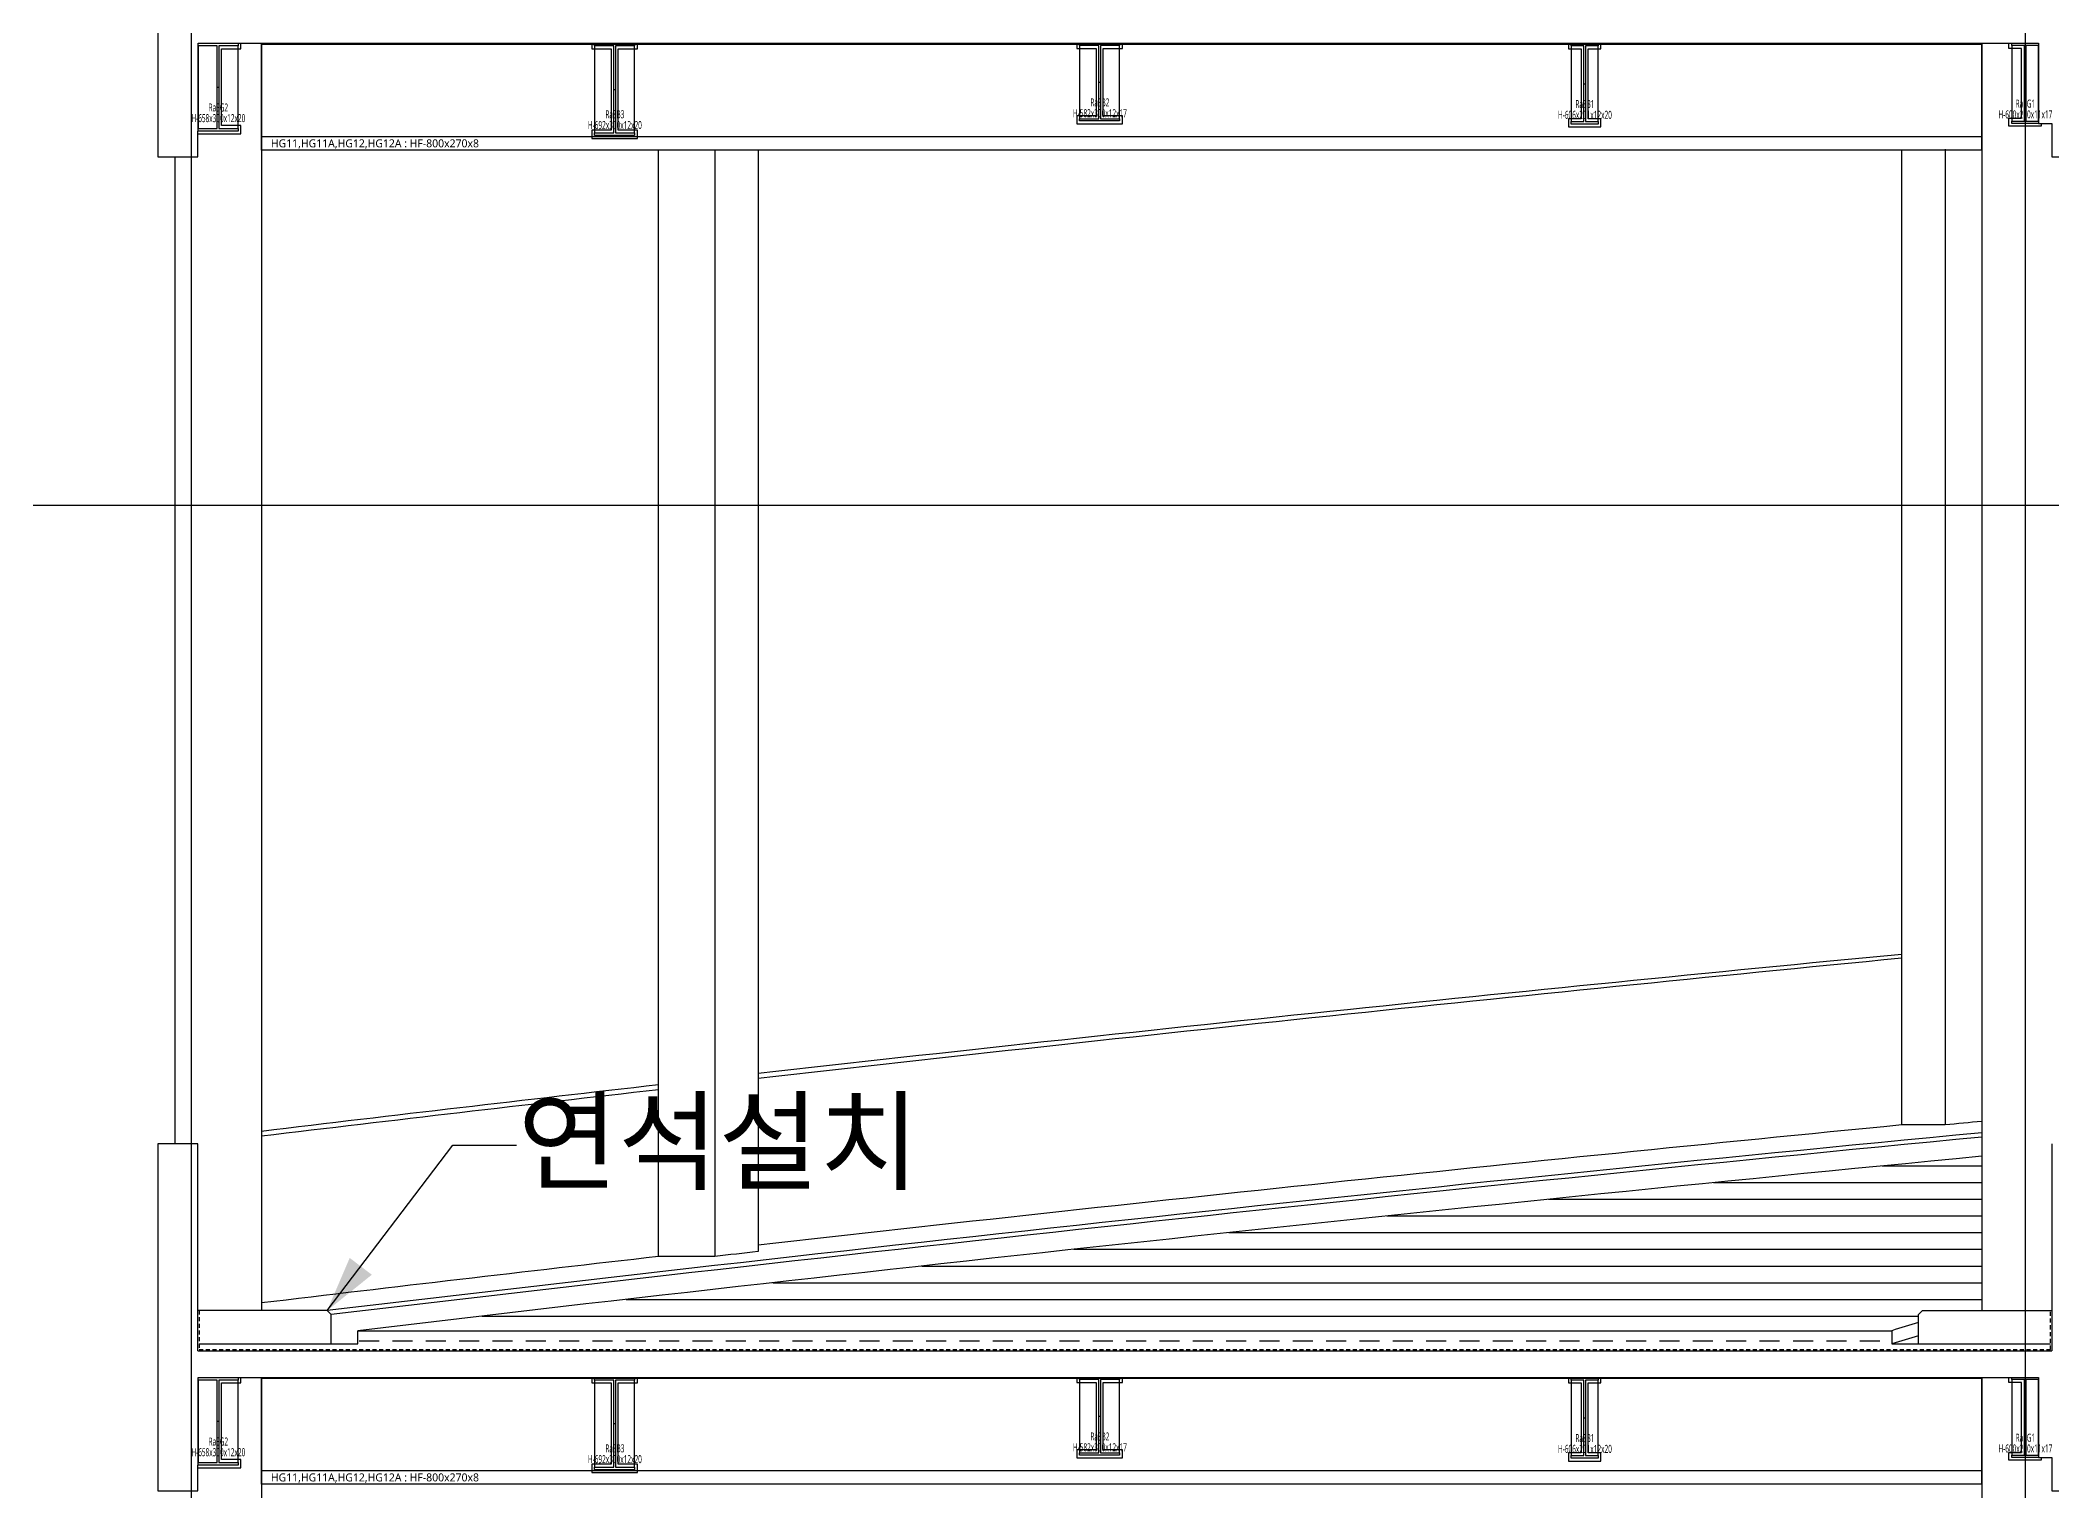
# Model space of a CAD drawing. Header units: millimetres. Extents: x 367092 to 767578, y 396038 to 811791.
# Drawn here: x 666961 to 682042, y 461637 to 472510 of the extents above; entities that cross this region are included whole.
import ezdxf
from ezdxf.enums import TextEntityAlignment as Align

# ---------------------------------------------------------------- set-up
doc = ezdxf.new("R2010")
doc.units = ezdxf.units.MM
doc.header["$LTSCALE"] = 100
doc.header["$MEASUREMENT"] = 0
doc.linetypes.add('CENTER', pattern=[2, 1.25, -0.25, 0.25, -0.25])
doc.linetypes.add('HID', pattern=[2.5, 1.5, -1])
doc.layers.get('0').update_dxf_attribs({"linetype": 'CONTINUOUS'})
doc.layers.get('Defpoints').update_dxf_attribs({"color": 171, "linetype": 'CONTINUOUS'})
for name, color, linetype in [('02-COL', 2, 'CONTINUOUS'), ('CEN(ST)', 1, 'CENTER'), ('CON', 2, 'CONTINUOUS'), ('ELE-6', 8, 'CONTINUOUS'), ('ELE-6 (251)', 251, 'CONTINUOUS'), ('ELE6', 8, 'CONTINUOUS'), ('FIN', 8, 'CONTINUOUS'), ('FIN(내화피복)', 8, 'CONTINUOUS'), ('HAT-252', 252, 'CONTINUOUS'), ('HF', 3, 'CONTINUOUS'), ('LED', 7, 'CONTINUOUS'), ('SASAC 도면번호', 6, 'CONTINUOUS'), ('STEEL', 5, 'CONTINUOUS'), ('STL', 3, 'CONTINUOUS'), ('TEXT(MIN)', 7, 'CONTINUOUS'), ('wire-meshes', 1, 'CONTINUOUS')]:
    doc.layers.add(name, color=color, linetype=linetype)
doc.styles.add('TE', font='malgun_0.ttf')
doc.styles.add('나눔바른고딕', font='NanumBarunGothic.ttf')

# ---------------------------------------------------------------- blocks, each defined once
blk = doc.blocks.new('*U214')
at = {"layer": 'ELE6', "ltscale": 0.1}
for p, q in [((12896, -8), (0, -8)), ((12896, -700), (0, -700))]:
    blk.add_line(p, q, dxfattribs=at)
blk.add_lwpolyline([(12896, -800), (0, -800), (0, 0), (12896, 0)], close=True, dxfattribs=at)
at = {"layer": 'Defpoints', "style": 'TE'}
blk.add_text('HG11,HG11A,HG12,HG12A : HF-800x270x8', height=60, dxfattribs=at).set_placement((851, -750), align=Align.MIDDLE_CENTER)
blk = doc.blocks.new('*U201')
at = {"layer": 'Defpoints'}
for p, q in [((-150, 326), (-150, -326)), ((150, -326), (150, 326)), ((-6, 0), (6, 0))]:
    blk.add_line(p, q, dxfattribs=at)
at = {"layer": 'STEEL', "color": 0, "linetype": 'ByBlock', "ltscale": 0.5}
for p, q in [((-6, 326), (-150, 326)), ((-6, -326), (-6, 326)), ((150, 326), (6, 326)), ((6, 326), (6, -326)), ((-150, -326), (-6, -326)), ((6, -326), (150, -326))]:
    blk.add_line(p, q, dxfattribs=at)
for points in [[(-150, 326), (-150, 346), (150, 346), (150, 326)], [(150, -326), (150, -346), (-150, -346), (-150, -326)]]:
    blk.add_lwpolyline(points, dxfattribs=at)
blk = doc.blocks.new('RaSB3-SEC')
at = {"layer": 'STL'}
blk.add_blockref('*U201', (0, -346), dxfattribs=at)
at = {"layer": 'Defpoints', "style": 'TE', "width": 0.5}
for s, p in [('H-692x300x12x20', (2, -613)), ('RaSB3', (2, -532))]:
    blk.add_text(s, height=60, dxfattribs=at).set_placement(p, align=Align.MIDDLE_CENTER)
blk = doc.blocks.new('*U198')
at = {"layer": 'Defpoints'}
for p, q in [((-100.5, 283), (-100.5, -283)), ((100.5, -283), (100.5, 283)), ((-6, 0), (6, 0))]:
    blk.add_line(p, q, dxfattribs=at)
at = {"layer": 'STEEL', "color": 0, "linetype": 'ByBlock', "ltscale": 0.5}
for p, q in [((-6, 283), (-100.5, 283)), ((-6, -283), (-6, 283)), ((100.5, 283), (6, 283)), ((6, 283), (6, -283)), ((-100.5, -283), (-6, -283)), ((6, -283), (100.5, -283))]:
    blk.add_line(p, q, dxfattribs=at)
for points in [[(-100.5, 283), (-100.5, 303), (100.5, 303), (100.5, 283)], [(100.5, -283), (100.5, -303), (-100.5, -303), (-100.5, -283)]]:
    blk.add_lwpolyline(points, dxfattribs=at)
blk = doc.blocks.new('RaSB1')
at = {"layer": 'STL'}
blk.add_blockref('*U198', (0, -303), dxfattribs=at)
at = {"layer": 'Defpoints', "style": 'TE', "width": 0.5}
for s, p in [('RaSB1', (2, -455)), ('H-606x201x12x20', (2, -536))]:
    blk.add_text(s, height=60, dxfattribs=at).set_placement(p, align=Align.MIDDLE_CENTER)
blk = doc.blocks.new('*U199')
at = {"layer": 'Defpoints'}
for p, q in [((-150, 274), (-150, -274)), ((150, -274), (150, 274)), ((-6, 0), (6, 0))]:
    blk.add_line(p, q, dxfattribs=at)
at = {"layer": 'STEEL', "color": 0, "linetype": 'ByBlock', "ltscale": 0.5}
for p, q in [((-6, 274), (-150, 274)), ((-6, -274), (-6, 274)), ((150, 274), (6, 274)), ((6, 274), (6, -274)), ((-150, -274), (-6, -274)), ((6, -274), (150, -274))]:
    blk.add_line(p, q, dxfattribs=at)
for points in [[(-150, 274), (-150, 291), (150, 291), (150, 274)], [(150, -274), (150, -291), (-150, -291), (-150, -274)]]:
    blk.add_lwpolyline(points, dxfattribs=at)
blk = doc.blocks.new('RaSB2-SEC')
at = {"layer": 'STL'}
blk.add_blockref('*U199', (0, -291), dxfattribs=at)
at = {"layer": 'Defpoints', "style": 'TE', "width": 0.5}
for s, p in [('RaSB2', (2, -443)), ('H-582x300x12x17', (2, -524))]:
    blk.add_text(s, height=60, dxfattribs=at).set_placement(p, align=Align.MIDDLE_CENTER)
blk = doc.blocks.new('*U200')
at = {"layer": 'Defpoints'}
for p, q in [((-150, 309), (-150, -309)), ((150, -309), (150, 309)), ((-6, 0), (6, 0))]:
    blk.add_line(p, q, dxfattribs=at)
at = {"layer": 'STEEL', "color": 0, "linetype": 'ByBlock', "ltscale": 0.5}
for p, q in [((-6, 309), (-150, 309)), ((-6, -309), (-6, 309)), ((150, 309), (6, 309)), ((6, 309), (6, -309)), ((-150, -309), (-6, -309)), ((6, -309), (150, -309))]:
    blk.add_line(p, q, dxfattribs=at)
for points in [[(-150, 309), (-150, 329), (150, 329), (150, 309)], [(150, -309), (150, -329), (-150, -329), (-150, -309)]]:
    blk.add_lwpolyline(points, dxfattribs=at)
blk = doc.blocks.new('RaSG2-SEC')
at = {"layer": 'HF'}
blk.add_blockref('*U200', (0, -329), dxfattribs=at)
at = {"layer": 'Defpoints', "style": 'TE', "width": 0.5}
for s, p in [('RaSG2', (2, -481)), ('H-658x300x12x20', (2, -561))]:
    blk.add_text(s, height=60, dxfattribs=at).set_placement(p, align=Align.MIDDLE_CENTER)
blk = doc.blocks.new('*U195')
at = {"layer": 'Defpoints'}
for p, q in [((-100, 283), (-100, -283)), ((100, -283), (100, 283)), ((-5.5, 0), (5.5, 0))]:
    blk.add_line(p, q, dxfattribs=at)
at = {"layer": 'STEEL', "color": 0, "linetype": 'ByBlock', "ltscale": 0.5}
for p, q in [((-5.5, 283), (-100, 283)), ((-5.5, -283), (-5.5, 283)), ((100, 283), (5.5, 283)), ((5.5, 283), (5.5, -283)), ((-100, -283), (-5.5, -283)), ((5.5, -283), (100, -283))]:
    blk.add_line(p, q, dxfattribs=at)
for points in [[(-100, 283), (-100, 300), (100, 300), (100, 283)], [(100, -283), (100, -300), (-100, -300), (-100, -283)]]:
    blk.add_lwpolyline(points, dxfattribs=at)
blk = doc.blocks.new('RaSG1')
at = {"layer": 'HF'}
blk.add_blockref('*U195', (0, -300), dxfattribs=at)
at = {"layer": 'Defpoints', "style": 'TE', "width": 0.5}
for s, p in [('RaSG1', (2, -452)), ('H-600x200x11x17', (2, -533))]:
    blk.add_text(s, height=60, dxfattribs=at).set_placement(p, align=Align.MIDDLE_CENTER)
blk = doc.blocks.new('경사로 종단면 난간입면')
at = {"layer": 'HAT-252', "ltscale": 10000}
h = blk.add_hatch(dxfattribs=at)
h.set_pattern_fill('ANSI31', color=256, scale=1000, angle=135)
h.set_pattern_definition([(180, (-730104.83, -447553.18), (-7e-15, -125), [])])
edge = h.paths.add_edge_path()
edge.add_arc((66728, -599913), 556491, 95.49646, 96.75722)
edge.add_line((1250, -47288), (12750, -47288))
edge.add_arc((35109, -121452), 77461, 106.62274, 106.77719, ccw=False)
edge.add_line((12950, -47228), (12950, -47167))
edge.add_line((12950, -47167), (12980, -47137))
edge.add_line((12980, -47137), (13425, -47137))
edge.add_line((13425, -47137), (13425, -45981))
at = {"layer": 'ELE-6 (251)', "ltscale": 10000}
for centre, radius, start, end in [((62164, -559517), 517408, 95.47184, 96.42657), ((66698, -598373), 556491, 95.55535, 96.4431), ((62164, -559517), 517408, 96.50975, 96.84169), ((66698, -598373), 556491, 96.52045, 96.82908), ((66698, -599739), 556491, 95.49336, 96.77795), ((66728, -599769), 556491, 95.49646, 96.77795), ((66698, -599623), 556491, 95.55534, 96.4431), ((66728, -599913), 556491, 95.49646, 96.75722), ((66698, -599623), 556491, 96.52044, 96.82907)]:
    blk.add_arc(centre, radius, start, end, dxfattribs=at)

msp = doc.modelspace()

# ---------------------------------------------------------------- block references
at = {"layer": 'SASAC 도면번호'}
msp.add_blockref('경사로 종단면 난간입면', (668091.8, 510124.8), dxfattribs=at)

# ---------------------------------------------------------------- next in the draw order: linework, layer by layer
at = {"layer": 'CEN(ST)', "ltscale": 10000}
for p, q in [((668091.8, 514524.8), (668091.8, 443513.8)), ((681841.8, 514524.8), (681841.8, 443513.8)), ((665841.8, 469024.8), (737341.8, 469024.8))]:
    msp.add_line(p, q, dxfattribs=at)
at = {"layer": 'CON', "ltscale": 0.1}
msp.add_line((668141.8, 462687.2), (682041.9, 462687.2), dxfattribs=at)
for points in [[(668141.8, 472686.4), (668141.8, 474237.2), (667841.8, 474237.2), (667841.8, 471637.2), (668141.8, 471637.2), (668141.8, 471829.5), (668143.8, 471829.5), (668143.8, 472487.2), (681941.8, 472487.2)], [(681941.8, 472487.2), (681941.8, 471887.2), (682041.9, 471887.2), (682041.9, 471637.2), (682341.8, 471637.2)], [(668141.8, 462686.4), (668141.8, 464237.2), (667841.8, 464237.2), (667841.8, 461637.2), (668141.8, 461637.2), (668141.8, 461829.5), (668143.8, 461829.5), (668143.8, 462487.2), (681941.8, 462487.2)], [(682041.8, 464237.2), (682041.9, 462687.2)], [(681941.8, 462487.2), (681941.8, 461887.2), (682041.9, 461887.2)], [(682041.9, 461887.2), (682041.9, 461637.2), (682341.8, 461637.2)]]:
    msp.add_lwpolyline(points, dxfattribs=at)
at = {"layer": 'ELE-6', "ltscale": 10000}
for p, q in [((668618.8, 472487.2), (668618.8, 462987.6)), ((681516.8, 472487.2), (681516.8, 462987.6)), ((667968.8, 471637.2), (667968.8, 464237.2)), ((668618.8, 462487.2), (668618.8, 459174.8)), ((681516.8, 462487.2), (681516.8, 459174.8))]:
    msp.add_line(p, q, dxfattribs=at)
at = {"layer": 'ELE-6 (251)', "ltscale": 10000}
for p, q in [((672017.5, 471687.2), (672017.5, 463393.3)), ((681242.5, 471693.4), (681242.5, 464379.3))]:
    msp.add_line(p, q, dxfattribs=at)
for points in [[(672342.5, 471687.2), (672342.5, 463430.4, 0.0001469), (672017.5, 463393.3), (671596.1, 463393.3), (671596.1, 471687.2)], [(681516.8, 464405.9, 0.0001238), (681242.5, 464379.3), (680917.5, 464379.3), (680917.5, 471687.2)]]:
    msp.add_lwpolyline(points, format="xyb", dxfattribs=at)
at = {"layer": 'FIN'}
for points in [[(669141.8, 462737.6), (669141.8, 462957.6), (669111.8, 462987.6), (668141.8, 462987.6)], [(681041.8, 462737.6), (681041.8, 462957.6), (681071.8, 462987.6), (682041.9, 462987.6)]]:
    msp.add_lwpolyline(points, dxfattribs=at)
for points in [[(681041.8, 462897.2, 0.0006739), (680841.8, 462837.2)], [(681041.8, 462797.6, 0.0006739), (680841.8, 462737.6)]]:
    msp.add_lwpolyline(points, format="xyb", dxfattribs=at)
at = {"layer": 'FIN', "ltscale": 0.5}
msp.add_lwpolyline([(668151.8, 462737.6), (669341.8, 462737.6), (669341.8, 462837.2), (680841.8, 462837.2), (680841.8, 462737.6), (682031.9, 462737.6)], dxfattribs=at)
at = {"layer": 'FIN(내화피복)', "ltscale": 10000}
for points in [[(668141.8, 471808.5), (668464.8, 471808.5), (668464.8, 471870.5), (668320.8, 471870.5), (668320.8, 472446.2), (668464.8, 472446.2), (668464.8, 472487.2)], [(671095.9, 472487.2), (671095.9, 472446.2), (671239.9, 472446.2), (671239.9, 471836.2), (671095.9, 471836.2), (671095.9, 471774.2), (671437.9, 471774.2), (671437.9, 471836.2), (671293.9, 471836.2), (671293.9, 472446.2), (671437.9, 472446.2), (671437.9, 472487.2)], [(674732.3, 472487.2), (674732.3, 472449.2), (674876.3, 472449.2), (674876.3, 471943.2), (674732.3, 471943.2), (674732.3, 471884.2), (675074.3, 471884.2), (675074.3, 471943.2), (674930.3, 471943.2), (674930.3, 472449.2), (675074.3, 472449.2), (675074.3, 472487.2)], [(678418.2, 472487.2), (678418.2, 472446.2), (678512.7, 472446.2), (678512.7, 471922.2), (678418.2, 471922.2), (678418.2, 471860.2), (678661.2, 471860.2), (678661.2, 471922.2), (678566.7, 471922.2), (678566.7, 472446.2), (678661.2, 472446.2), (678661.2, 472487.2)], [(681962.8, 471887.2), (681962.8, 471866.2), (681720.8, 471866.2), (681720.8, 471925.2), (681815.3, 471925.2), (681815.3, 472449.2), (681720.8, 472449.2), (681720.8, 472487.2)], [(668141.8, 461808.5), (668464.8, 461808.5), (668464.8, 461870.5), (668320.8, 461870.5), (668320.8, 462446.2), (668464.8, 462446.2), (668464.8, 462487.2)], [(671095.9, 462487.2), (671095.9, 462446.2), (671239.9, 462446.2), (671239.9, 461836.2), (671095.9, 461836.2), (671095.9, 461774.2), (671437.9, 461774.2), (671437.9, 461836.2), (671293.9, 461836.2), (671293.9, 462446.2), (671437.9, 462446.2), (671437.9, 462487.2)], [(674732.3, 462487.2), (674732.3, 462449.2), (674876.3, 462449.2), (674876.3, 461943.2), (674732.3, 461943.2), (674732.3, 461884.2), (675074.3, 461884.2), (675074.3, 461943.2), (674930.3, 461943.2), (674930.3, 462449.2), (675074.3, 462449.2), (675074.3, 462487.2)], [(678418.2, 462487.2), (678418.2, 462446.2), (678512.7, 462446.2), (678512.7, 461922.2), (678418.2, 461922.2), (678418.2, 461860.2), (678661.2, 461860.2), (678661.2, 461922.2), (678566.7, 461922.2), (678566.7, 462446.2), (678661.2, 462446.2), (678661.2, 462487.2)], [(681962.8, 461887.2), (681962.8, 461866.2), (681720.8, 461866.2), (681720.8, 461925.2), (681815.3, 461925.2), (681815.3, 462449.2), (681720.8, 462449.2), (681720.8, 462487.2)]]:
    msp.add_lwpolyline(points, dxfattribs=at)
at = {"layer": 'HAT-252', "linetype": 'HID', "ltscale": 0.2}
msp.add_lwpolyline([(668151.8, 462987.6), (668151.8, 462697.2), (682031.9, 462697.2), (682031.9, 462987.6)], dxfattribs=at)
at = {"layer": 'LED'}
msp.add_lwpolyline([(669111.8, 462987.6), (670052.9, 464227.1), (670530.5, 464227.1)], dxfattribs=at)
msp.add_solid([(669111.8, 462987.6), (669446.8, 463256.5), (669280.8, 463382.4)], dxfattribs=at)
at = {"layer": 'wire-meshes', "linetype": 'HID'}
msp.add_lwpolyline([(669351.8, 462762.2), (680831.8, 462762.2)], dxfattribs=at)

# ---------------------------------------------------------------- next in the draw order: block references
for name, p in [('RaSG2-SEC', (668293.8, 472487.2)), ('RaSB3-SEC', (671266.9, 472487.2)), ('RaSB2-SEC', (674903.3, 472487.2)), ('RaSG2-SEC', (668293.8, 462487.2)), ('RaSB3-SEC', (671266.9, 462487.2)), ('RaSB2-SEC', (674903.3, 462487.2))]:
    msp.add_blockref(name, p)
at = {"layer": '02-COL'}
for name, p in [('*U214', (668618.8, 472487.2)), ('RaSB1', (678539.7, 472487.2)), ('*U214', (668618.8, 462487.2)), ('RaSB1', (678539.7, 462487.2))]:
    msp.add_blockref(name, p, dxfattribs=at)
at = {"layer": 'HF'}
for p in [(681841.8, 472487.2), (681841.8, 462487.2)]:
    msp.add_blockref('RaSG1', p, dxfattribs=at)

# ---------------------------------------------------------------- next in the draw order: texts
at = {"layer": 'TEXT(MIN)', "style": '나눔바른고딕'}
msp.add_text('연석설치', height=600, dxfattribs=at).set_placement((673552.2, 464255.8), align=Align.MIDDLE_RIGHT)

doc.saveas('drawing.dxf')
